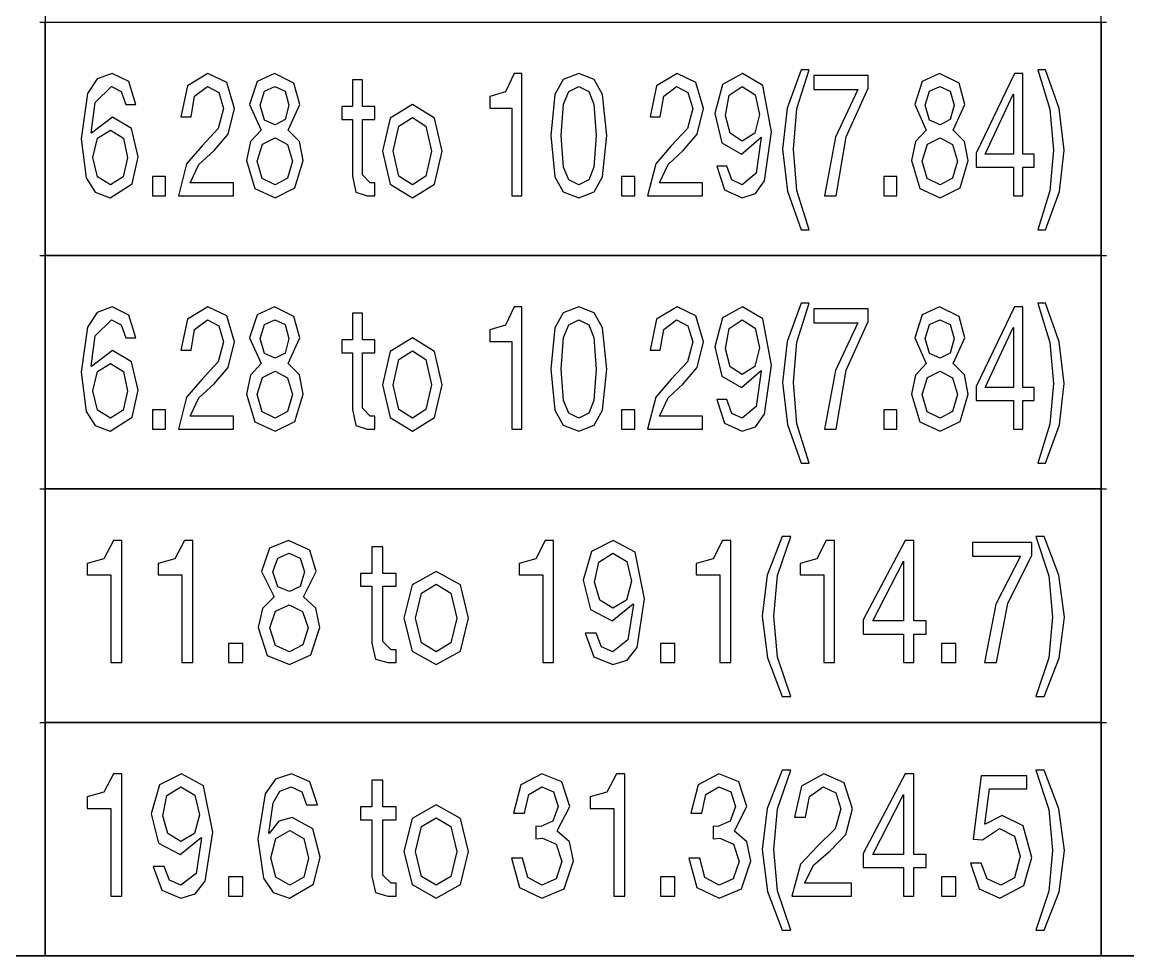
# Model space of a CAD drawing. Extents: x -212 to 220, y 7 to 294.
# Drawn here: x 157.04 to 175.16, y 105.39 to 120.68 of the extents above; entities that cross this region are included whole.
import ezdxf

# ---------------------------------------------------------------- set-up
doc = ezdxf.new("R2010")
doc.units = 0

msp = doc.modelspace()

# ---------------------------------------------------------------- linework, layer by layer
at = {"layer": '1'}
for p, q in [((157.417564, 128.676116), (157.417564, 105.38719)), ((174.717395, 105.38719), (174.717395, 128.676116)), ((157.33, 120.676), (174.80622, 120.676)), ((157.417564, 120.675839), (174.717395, 120.675839)), ((157.417564, 116.853501), (157.417564, 120.675839)), ((174.717395, 120.675839), (174.717395, 116.853501)), ((157.418, 116.942), (157.418, 120.58795)), ((174.718, 116.942), (174.718, 120.58795)), ((158.514292, 119.834863), (158.269153, 119.744881)), ((158.78611, 119.701538), (158.514292, 119.834863)), ((160.084219, 119.834863), (159.746773, 119.633325)), ((160.392727, 119.687068), (160.084219, 119.834863)), ((161.171489, 119.834863), (160.888303, 119.704638)), ((161.493432, 119.675183), (161.171489, 119.834863)), ((165.100956, 119.834863), (164.95988, 119.533589)), ((165.229113, 119.834863), (165.100956, 119.834863)), ((165.229113, 117.833948), (165.229113, 119.834863)), ((166.158254, 119.834863), (165.903425, 119.738163)), ((166.411338, 119.738163), (166.158254, 119.834863)), ((167.770554, 119.834863), (167.433108, 119.633325)), ((168.079062, 119.687068), (167.770554, 119.834863)), ((168.844389, 119.834863), (168.516244, 119.653995)), ((169.17615, 119.641076), (168.844389, 119.834863)), ((169.803501, 119.896875), (169.576125, 119.267455)), ((169.733738, 119.259703), (169.931658, 119.896875)), ((169.931658, 119.896875), (169.803501, 119.896875)), ((170.903173, 119.80179), (170.010206, 119.80179)), ((170.010206, 119.80179), (170.010206, 119.574413)), ((170.903173, 119.595084), (170.903173, 119.80179)), ((172.067957, 119.834863), (171.784771, 119.704638)), ((172.389901, 119.675183), (172.067957, 119.834863)), ((173.299921, 119.834863), (172.671537, 118.532615)), ((173.432212, 119.834863), (173.299921, 119.834863)), ((173.432212, 118.516078), (173.432212, 119.834863)), ((173.808416, 119.896875), (173.680259, 119.896875)), ((173.680259, 119.896875), (173.878179, 119.252985)), ((174.031141, 119.263837), (173.808416, 119.896875)), ((158.269153, 119.744881), (158.112768, 119.505684)), ((158.236274, 119.359958), (158.506024, 119.624025)), ((158.506024, 119.624025), (158.663637, 119.541859)), ((158.902898, 119.326366), (158.78611, 119.701538)), ((159.746773, 119.633325), (159.64187, 119.127928)), ((159.865628, 119.465893), (160.075951, 119.624023)), ((160.075951, 119.624023), (160.262502, 119.524804)), ((160.5183, 119.26022), (160.392727, 119.687068)), ((160.888303, 119.704638), (160.766346, 119.326366)), ((161.010259, 119.545474), (161.179757, 119.624023)), ((161.179757, 119.624023), (161.346672, 119.545474)), ((161.589034, 119.326366), (161.493432, 119.675183)), ((162.617392, 119.73151), (162.452028, 119.73151)), ((162.452028, 119.73151), (162.452028, 119.293293)), ((162.617392, 119.293293), (162.617392, 119.73151)), ((165.903425, 119.738163), (165.76603, 119.492248)), ((165.995086, 119.539919), (166.158254, 119.624023)), ((166.158254, 119.624023), (166.321422, 119.539919)), ((166.548927, 119.492248), (166.411338, 119.738163)), ((167.433108, 119.633325), (167.328205, 119.127928)), ((167.551963, 119.465893), (167.762286, 119.624023)), ((167.762286, 119.624023), (167.948838, 119.524804)), ((168.204636, 119.26022), (168.079062, 119.687068)), ((168.516244, 119.653995), (168.389637, 119.181672)), ((168.625281, 119.479328), (168.83612, 119.624023)), ((168.83612, 119.624023), (169.04851, 119.487597)), ((169.315676, 118.879881), (169.17615, 119.641076)), ((170.010206, 119.574413), (170.733675, 119.574413)), ((170.733675, 119.574413), (170.363156, 118.790997)), ((170.542472, 118.799782), (170.903173, 119.595084)), ((171.784771, 119.704638), (171.662815, 119.326366)), ((171.906727, 119.545474), (172.076226, 119.624023)), ((172.076226, 119.624023), (172.24314, 119.545474)), ((172.485502, 119.326366), (172.389901, 119.675183)), ((158.112768, 119.505684), (158.005798, 118.764126)), ((158.663637, 119.541859), (158.737534, 119.326368)), ((159.807234, 119.127928), (159.865628, 119.465893)), ((160.262502, 119.524804), (160.340534, 119.264354)), ((160.939979, 119.318098), (161.010259, 119.545474)), ((161.346672, 119.545474), (161.411267, 119.318098)), ((164.95988, 119.533589), (164.704082, 119.458658)), ((164.704082, 119.458658), (164.704082, 119.268488)), ((165.76603, 119.492248), (165.699368, 118.817869)), ((165.910207, 119.332567), (165.995086, 119.539919)), ((166.321422, 119.539919), (166.4063, 119.332567)), ((166.617139, 118.817869), (166.548927, 119.492248)), ((167.49357, 119.127928), (167.551963, 119.465893)), ((167.948838, 119.524804), (168.026869, 119.264354)), ((168.563269, 119.148599), (168.625281, 119.479328)), ((169.04851, 119.487597), (169.121374, 119.165135)), ((171.836447, 119.318098), (171.906727, 119.545474)), ((172.24314, 119.545474), (172.307736, 119.318098)), ((172.81623, 118.516078), (173.275116, 119.495865)), ((173.275116, 119.495865), (173.279251, 119.495865)), ((173.279251, 119.495865), (173.279251, 118.516078)), ((158.171162, 118.863347), (158.236274, 119.359958)), ((158.737534, 119.326368), (158.902898, 119.326366)), ((160.340534, 119.264354), (160.253201, 118.933625)), ((160.414431, 118.844224), (160.5183, 119.26022)), ((160.766346, 119.326366), (160.956515, 118.90882)), ((160.766346, 119.326366), (160.766346, 119.326366)), ((161.010775, 119.073151), (160.939979, 119.318098)), ((160.939979, 119.318098), (160.939979, 119.318098)), ((161.411267, 119.318098), (161.347188, 119.079352)), ((161.398865, 118.90882), (161.589034, 119.326366)), ((162.452028, 119.293293), (162.278396, 119.293293)), ((162.278396, 119.293293), (162.278396, 119.082453)), ((162.815829, 119.293293), (162.617392, 119.293293)), ((162.815829, 119.082453), (162.815829, 119.293293)), ((163.433878, 119.326366), (163.070593, 119.105191)), ((163.797162, 119.105191), (163.433878, 119.326366)), ((164.704082, 119.268488), (165.063749, 119.268488)), ((165.063749, 119.268488), (165.063749, 117.833948)), ((165.873, 118.817869), (165.910207, 119.332567)), ((166.4063, 119.332567), (166.443507, 118.817869)), ((168.026869, 119.264354), (167.939536, 118.933625)), ((168.100766, 118.844224), (168.204636, 119.26022)), ((169.576125, 119.267455), (169.497577, 118.594626)), ((169.675344, 118.594626), (169.733738, 119.259703)), ((171.662815, 119.326366), (171.852984, 118.90882)), ((171.662815, 119.326366), (171.662815, 119.326366)), ((171.907244, 119.073151), (171.836447, 119.318098)), ((171.836447, 119.318098), (171.836447, 119.318098)), ((172.307736, 119.318098), (172.243657, 119.079352)), ((172.295333, 118.90882), (172.485502, 119.326366)), ((173.878179, 119.252985), (173.936573, 118.57809)), ((174.114339, 118.57809), (174.031141, 119.263837)), ((158.518427, 119.11966), (158.175296, 118.85921)), ((158.828485, 118.934658), (158.518427, 119.11966)), ((159.64187, 119.127928), (159.807234, 119.127928)), ((161.183891, 118.995636), (161.010775, 119.073151)), ((161.347188, 119.079352), (161.183891, 118.995636)), ((162.278396, 119.082453), (162.452028, 119.082453)), ((162.452028, 119.082453), (162.452028, 118.152276)), ((162.617392, 118.17708), (162.617392, 119.082453)), ((162.617392, 119.082453), (162.815829, 119.082453)), ((163.070593, 119.105191), (162.946053, 118.561554)), ((163.21167, 118.971865), (163.433878, 119.115526)), ((163.433878, 119.115526), (163.656086, 118.971865)), ((163.921702, 118.561554), (163.797162, 119.105191)), ((167.328205, 119.127928), (167.49357, 119.127928)), ((168.389637, 119.181672), (168.503325, 118.701597)), ((168.640784, 118.855593), (168.563269, 119.148599)), ((169.121374, 119.165135), (169.043859, 118.85766)), ((169.121374, 119.165135), (169.121374, 119.165135)), ((172.080359, 118.995636), (171.907244, 119.073151)), ((172.243657, 119.079352), (172.080359, 118.995636)), ((158.175296, 118.85921), (158.171162, 118.863347)), ((158.275031, 118.778078), (158.489488, 118.90882)), ((158.489488, 118.90882), (158.697743, 118.774461)), ((158.489488, 118.90882), (158.489488, 118.90882)), ((158.940105, 118.470603), (158.828485, 118.934658)), ((160.253201, 118.933625), (159.989135, 118.652504)), ((160.956515, 118.90882), (160.779266, 118.719167)), ((161.582832, 118.723818), (161.398865, 118.90882)), ((163.119686, 118.561554), (163.21167, 118.971865)), ((163.656086, 118.971865), (163.74807, 118.561554)), ((167.939536, 118.933625), (167.67547, 118.652504)), ((168.83612, 118.726918), (168.640784, 118.855593)), ((169.043859, 118.85766), (168.83612, 118.726918)), ((169.201472, 118.079928), (169.315676, 118.879881)), ((171.852984, 118.90882), (171.675734, 118.719167)), ((172.479301, 118.723818), (172.295333, 118.90882)), ((158.005798, 118.764126), (158.09003, 118.12437)), ((158.200101, 118.458201), (158.275031, 118.778078)), ((158.697743, 118.774461), (158.766473, 118.454066)), ((160.183438, 118.573956), (160.414431, 118.844224)), ((160.779266, 118.719167), (160.716737, 118.408591)), ((160.89037, 118.400323), (160.975119, 118.677309)), ((160.975119, 118.677309), (161.183891, 118.780662)), ((161.183891, 118.780662), (161.385429, 118.672658)), ((161.385429, 118.672658), (161.469144, 118.400323)), ((161.642777, 118.408591), (161.582832, 118.723818)), ((165.699368, 118.817869), (165.76603, 118.143491)), ((165.699368, 118.817869), (165.699368, 118.817869)), ((165.910207, 118.303171), (165.873, 118.817869)), ((165.873, 118.817869), (165.873, 118.817869)), ((166.443507, 118.817869), (166.4063, 118.303171)), ((166.548926, 118.143491), (166.617139, 118.817869)), ((167.869773, 118.573956), (168.100766, 118.844224)), ((168.503325, 118.701597), (168.827852, 118.516078)), ((168.827852, 118.516078), (169.146178, 118.793064)), ((169.150313, 118.784796), (169.06453, 118.204469)), ((169.146178, 118.793064), (169.150313, 118.784796)), ((170.363156, 118.790997), (170.187973, 117.833948)), ((170.374007, 117.833948), (170.542472, 118.799782)), ((171.675734, 118.719167), (171.613206, 118.408591)), ((171.786838, 118.400323), (171.871587, 118.677309)), ((171.871587, 118.677309), (172.080359, 118.780662)), ((172.080359, 118.780662), (172.281897, 118.672658)), ((172.281897, 118.672658), (172.365613, 118.400323)), ((172.539245, 118.408591), (172.479301, 118.723818)), ((159.989135, 118.652504), (159.73282, 118.356398)), ((159.936425, 118.345029), (160.183438, 118.573956)), ((162.946053, 118.561554), (163.070593, 118.021534)), ((162.946053, 118.561554), (162.946053, 118.561554)), ((163.21167, 118.154859), (163.119686, 118.561554)), ((163.119686, 118.561554), (163.119686, 118.561554)), ((163.74807, 118.561554), (163.656086, 118.154859)), ((163.797162, 118.021534), (163.921702, 118.561554)), ((167.67547, 118.652504), (167.419156, 118.356398)), ((167.62276, 118.345029), (167.869773, 118.573956)), ((169.497577, 118.594626), (169.580776, 117.908879)), ((169.733738, 117.919731), (169.675344, 118.594626)), ((172.671537, 118.532615), (172.671537, 118.301104)), ((173.279251, 118.516078), (172.81623, 118.516078)), ((173.622381, 118.516078), (173.432212, 118.516078)), ((173.622381, 118.301104), (173.622381, 118.516078)), ((173.936573, 118.57809), (173.878179, 117.913013)), ((174.035791, 117.905262), (174.114339, 118.57809)), ((158.276581, 118.14194), (158.200101, 118.458201)), ((158.766473, 118.454066), (158.694643, 118.144524)), ((158.840887, 118.027218), (158.940105, 118.470603)), ((159.73282, 118.356398), (159.600529, 117.833948)), ((159.794832, 118.044788), (159.936425, 118.345029)), ((160.716737, 118.408591), (160.851096, 117.951254)), ((160.973569, 118.116102), (160.89037, 118.400323)), ((160.89037, 118.400323), (160.89037, 118.400323)), ((161.469144, 118.400323), (161.388529, 118.122303)), ((161.509452, 117.960556), (161.642777, 118.408591)), ((167.419156, 118.356398), (167.286864, 117.833948)), ((167.481167, 118.044788), (167.62276, 118.345029)), ((168.418576, 118.31764), (168.548283, 117.929033)), ((168.583941, 118.31764), (168.418576, 118.31764)), ((168.665072, 118.091814), (168.583941, 118.31764)), ((171.613206, 118.408591), (171.747564, 117.951254)), ((171.870037, 118.116102), (171.786838, 118.400323)), ((171.786838, 118.400323), (171.786838, 118.400323)), ((172.365613, 118.400323), (172.284998, 118.122303)), ((172.40592, 117.960556), (172.539245, 118.408591)), ((158.09003, 118.12437), (158.234271, 117.892084)), ((158.489488, 118.011715), (158.276581, 118.14194)), ((158.694643, 118.144524), (158.489488, 118.011715)), ((159.389689, 118.148141), (159.174716, 118.148141)), ((159.174716, 118.148141), (159.174716, 117.833948)), ((159.389689, 117.833948), (159.389689, 118.148141)), ((162.452028, 118.152276), (162.506805, 117.892343)), ((162.741415, 118.044788), (162.617392, 118.17708)), ((163.433878, 118.011715), (163.21167, 118.154859)), ((163.656086, 118.154859), (163.433878, 118.011715)), ((165.76603, 118.143491), (165.903424, 117.897575)), ((165.995086, 118.095819), (165.910207, 118.303171)), ((166.4063, 118.303171), (166.321421, 118.095819)), ((166.411338, 117.897575), (166.548926, 118.143491)), ((167.076025, 118.148141), (166.861051, 118.148141)), ((166.861051, 118.148141), (166.861051, 117.833948)), ((167.076025, 117.833948), (167.076025, 118.148141)), ((169.06453, 118.204469), (168.836121, 118.011715)), ((171.370327, 118.148141), (171.155353, 118.148141)), ((171.155353, 118.148141), (171.155353, 117.833948)), ((171.370327, 117.833948), (171.370327, 118.148141)), ((172.671537, 118.301104), (173.27925, 118.301104)), ((173.27925, 118.301104), (173.27925, 117.833948)), ((173.432212, 117.833948), (173.432212, 118.301104)), ((173.432212, 118.301104), (173.622381, 118.301104)), ((158.48122, 117.800875), (158.840887, 118.027218)), ((160.501764, 118.044788), (159.794832, 118.044788)), ((160.501764, 117.833948), (160.501764, 118.044788)), ((160.851096, 117.951254), (161.183891, 117.800875)), ((161.183891, 118.011715), (160.973569, 118.116102)), ((161.388529, 118.122303), (161.183891, 118.011715)), ((161.183891, 117.800875), (161.509452, 117.960556)), ((162.815829, 118.044788), (162.741415, 118.044788)), ((162.815829, 117.833948), (162.815829, 118.044788)), ((163.070593, 118.021534), (163.433878, 117.800875)), ((163.433878, 117.800875), (163.797162, 118.021534)), ((166.158254, 118.011715), (165.995086, 118.095819)), ((166.321421, 118.095819), (166.158254, 118.011715)), ((168.188099, 118.044788), (167.481167, 118.044788)), ((168.188099, 117.833948), (168.188099, 118.044788)), ((168.836121, 118.011715), (168.665072, 118.091814)), ((169.052321, 117.871801), (169.201472, 118.079928)), ((171.747564, 117.951254), (172.080359, 117.800875)), ((172.080359, 118.011715), (171.870037, 118.116102)), ((172.284998, 118.122303), (172.080359, 118.011715)), ((172.080359, 117.800875), (172.40592, 117.960556)), ((158.234271, 117.892084), (158.48122, 117.800875)), ((159.174716, 117.833948), (159.389689, 117.833948)), ((159.600529, 117.833948), (160.501764, 117.833948)), ((162.506805, 117.892343), (162.691806, 117.833948)), ((162.691806, 117.833948), (162.815829, 117.833948)), ((165.063749, 117.833948), (165.229113, 117.833948)), ((165.903424, 117.897575), (166.158254, 117.800875)), ((166.158254, 117.800875), (166.411338, 117.897575)), ((166.861051, 117.833948), (167.076025, 117.833948)), ((167.286864, 117.833948), (168.188099, 117.833948)), ((168.548283, 117.929033), (168.83612, 117.800875)), ((168.83612, 117.800875), (169.052321, 117.871801)), ((169.580776, 117.908879), (169.803501, 117.275842)), ((169.931658, 117.275842), (169.733738, 117.919731)), ((170.187973, 117.833948), (170.374007, 117.833948)), ((171.155353, 117.833948), (171.370327, 117.833948)), ((173.27925, 117.833948), (173.432212, 117.833948)), ((173.878179, 117.913013), (173.680259, 117.275842)), ((173.808416, 117.275842), (174.035791, 117.905262)), ((169.803501, 117.275842), (169.931658, 117.275842)), ((173.680259, 117.275842), (173.808416, 117.275842)), ((157.33, 116.854), (174.80622, 116.854)), ((157.417564, 116.853853), (174.717395, 116.853853)), ((157.417564, 113.031515), (157.417564, 116.853853)), ((174.717395, 116.853501), (157.417564, 116.853501)), ((157.418, 113.12), (157.418, 116.76595)), ((174.717395, 116.853853), (174.717395, 113.031515)), ((174.718, 113.12), (174.718, 116.76595)), ((158.514292, 116.013115), (158.269153, 115.923134)), ((158.78611, 115.87979), (158.514292, 116.013115)), ((160.084219, 116.013115), (159.746773, 115.811577)), ((160.392727, 115.865321), (160.084219, 116.013115)), ((161.171489, 116.013115), (160.888303, 115.882891)), ((161.493432, 115.853435), (161.171489, 116.013115)), ((165.100956, 116.013115), (164.95988, 115.711841)), ((165.229113, 116.013115), (165.100956, 116.013115)), ((165.229113, 114.012201), (165.229113, 116.013115)), ((166.158254, 116.013115), (165.903425, 115.916416)), ((166.411338, 115.916416), (166.158254, 116.013115)), ((167.770554, 116.013115), (167.433108, 115.811577)), ((168.079062, 115.865321), (167.770554, 116.013115)), ((168.844389, 116.013115), (168.516244, 115.832247)), ((169.17615, 115.819328), (168.844389, 116.013115)), ((169.803501, 116.075127), (169.576125, 115.445707)), ((169.733738, 115.437956), (169.931658, 116.075127)), ((169.931658, 116.075127), (169.803501, 116.075127)), ((170.903173, 115.980042), (170.010206, 115.980042)), ((170.010206, 115.980042), (170.010206, 115.752666)), ((170.903173, 115.773336), (170.903173, 115.980042)), ((172.067957, 116.013115), (171.784771, 115.882891)), ((172.389901, 115.853435), (172.067957, 116.013115)), ((173.299921, 116.013115), (172.671537, 114.710867)), ((173.432212, 116.013115), (173.299921, 116.013115)), ((173.432212, 114.694331), (173.432212, 116.013115)), ((173.808416, 116.075127), (173.680259, 116.075127)), ((173.680259, 116.075127), (173.878179, 115.431238)), ((174.031141, 115.44209), (173.808416, 116.075127)), ((158.269153, 115.923134), (158.112768, 115.683936)), ((158.236274, 115.53821), (158.506024, 115.802277)), ((158.506024, 115.802277), (158.663637, 115.720112)), ((158.902898, 115.504619), (158.78611, 115.87979)), ((159.746773, 115.811577), (159.64187, 115.306181)), ((159.865628, 115.644145), (160.075951, 115.802275)), ((160.075951, 115.802275), (160.262502, 115.703056)), ((160.5183, 115.438473), (160.392727, 115.865321)), ((160.888303, 115.882891), (160.766346, 115.504619)), ((161.010259, 115.723727), (161.179757, 115.802275)), ((161.179757, 115.802275), (161.346672, 115.723727)), ((161.589034, 115.504619), (161.493432, 115.853435)), ((162.617392, 115.909762), (162.452028, 115.909762)), ((162.452028, 115.909762), (162.452028, 115.471546)), ((162.617392, 115.471546), (162.617392, 115.909762)), ((165.903425, 115.916416), (165.76603, 115.6705)), ((165.995086, 115.718172), (166.158254, 115.802275)), ((166.158254, 115.802275), (166.321422, 115.718172)), ((166.548927, 115.6705), (166.411338, 115.916416)), ((167.433108, 115.811577), (167.328205, 115.306181)), ((167.551963, 115.644145), (167.762286, 115.802275)), ((167.762286, 115.802275), (167.948838, 115.703056)), ((168.204636, 115.438473), (168.079062, 115.865321)), ((168.516244, 115.832247), (168.389637, 115.359924)), ((168.625281, 115.657581), (168.83612, 115.802275)), ((168.83612, 115.802275), (169.04851, 115.665849)), ((169.315676, 115.058133), (169.17615, 115.819328)), ((170.542472, 114.978035), (170.903173, 115.773336)), ((171.784771, 115.882891), (171.662815, 115.504619)), ((171.906727, 115.723727), (172.076226, 115.802275)), ((172.076226, 115.802275), (172.24314, 115.723727)), ((172.485502, 115.504619), (172.389901, 115.853435)), ((158.112768, 115.683936), (158.005798, 114.942378)), ((158.663637, 115.720112), (158.737534, 115.504621)), ((159.807234, 115.306181), (159.865628, 115.644145)), ((160.262502, 115.703056), (160.340534, 115.442607)), ((160.939979, 115.49635), (161.010259, 115.723727)), ((161.346672, 115.723727), (161.411267, 115.49635)), ((164.95988, 115.711841), (164.704082, 115.63691)), ((164.704082, 115.63691), (164.704082, 115.446741)), ((165.76603, 115.6705), (165.699368, 114.996122)), ((165.910207, 115.51082), (165.995086, 115.718172)), ((166.321422, 115.718172), (166.4063, 115.51082)), ((166.617139, 114.996122), (166.548927, 115.6705)), ((167.49357, 115.306181), (167.551963, 115.644145)), ((167.948838, 115.703056), (168.026869, 115.442607)), ((168.563269, 115.326851), (168.625281, 115.657581)), ((169.04851, 115.665849), (169.121374, 115.343388)), ((170.010206, 115.752666), (170.733675, 115.752666)), ((170.733675, 115.752666), (170.363156, 114.96925)), ((171.836447, 115.49635), (171.906727, 115.723727)), ((172.24314, 115.723727), (172.307736, 115.49635)), ((172.81623, 114.694331), (173.275116, 115.674117)), ((173.275116, 115.674117), (173.279251, 115.674117)), ((173.279251, 115.674117), (173.279251, 114.694331)), ((158.171162, 115.041599), (158.236274, 115.53821)), ((158.737534, 115.504621), (158.902898, 115.504619)), ((160.340534, 115.442607), (160.253201, 115.111877)), ((160.414431, 115.022477), (160.5183, 115.438473)), ((160.766346, 115.504619), (160.956515, 115.087072)), ((160.766346, 115.504619), (160.766346, 115.504619)), ((161.010775, 115.251404), (160.939979, 115.49635)), ((160.939979, 115.49635), (160.939979, 115.49635)), ((161.411267, 115.49635), (161.347188, 115.257605)), ((161.398865, 115.087072), (161.589034, 115.504619)), ((162.452028, 115.471546), (162.278396, 115.471546)), ((162.278396, 115.471546), (162.278396, 115.260705)), ((162.815829, 115.471546), (162.617392, 115.471546)), ((162.815829, 115.260705), (162.815829, 115.471546)), ((163.433878, 115.504618), (163.070593, 115.283443)), ((163.797162, 115.283443), (163.433878, 115.504618)), ((164.704082, 115.446741), (165.063749, 115.446741)), ((165.063749, 115.446741), (165.063749, 114.012201)), ((165.873, 114.996122), (165.910207, 115.51082)), ((166.4063, 115.51082), (166.443507, 114.996122)), ((168.026869, 115.442607), (167.939536, 115.111877)), ((168.100766, 115.022477), (168.204636, 115.438473)), ((169.576125, 115.445707), (169.497577, 114.772879)), ((169.675344, 114.772879), (169.733738, 115.437956)), ((171.662815, 115.504619), (171.852984, 115.087072)), ((171.662815, 115.504619), (171.662815, 115.504619)), ((171.907244, 115.251404), (171.836447, 115.49635)), ((171.836447, 115.49635), (171.836447, 115.49635)), ((172.307736, 115.49635), (172.243657, 115.257605)), ((172.295333, 115.087072), (172.485502, 115.504619)), ((173.878179, 115.431238), (173.936573, 114.756342)), ((174.114339, 114.756342), (174.031141, 115.44209)), ((158.518427, 115.297912), (158.175296, 115.037463)), ((158.828485, 115.11291), (158.518427, 115.297912)), ((159.64187, 115.306181), (159.807234, 115.306181)), ((161.183891, 115.173889), (161.010775, 115.251404)), ((161.347188, 115.257605), (161.183891, 115.173889)), ((162.278396, 115.260705), (162.452028, 115.260705)), ((162.452028, 115.260705), (162.452028, 114.330528)), ((162.617392, 114.355333), (162.617392, 115.260705)), ((162.617392, 115.260705), (162.815829, 115.260705)), ((163.070593, 115.283443), (162.946053, 114.739806)), ((163.21167, 115.150118), (163.433878, 115.293778)), ((163.433878, 115.293778), (163.656086, 115.150118)), ((163.921702, 114.739806), (163.797162, 115.283443)), ((167.328205, 115.306181), (167.49357, 115.306181)), ((168.389637, 115.359924), (168.503325, 114.879849)), ((168.640784, 115.033845), (168.563269, 115.326851)), ((169.121374, 115.343388), (169.043859, 115.035912)), ((169.121374, 115.343388), (169.121374, 115.343388)), ((172.080359, 115.173889), (171.907244, 115.251404)), ((172.243657, 115.257605), (172.080359, 115.173889)), ((158.275031, 114.956331), (158.489488, 115.087072)), ((158.489488, 115.087072), (158.697743, 114.952713)), ((158.489488, 115.087072), (158.489488, 115.087072)), ((158.940105, 114.648855), (158.828485, 115.11291)), ((160.253201, 115.111877), (159.989135, 114.830757)), ((160.956515, 115.087072), (160.779266, 114.897419)), ((161.582832, 114.90207), (161.398865, 115.087072)), ((163.119686, 114.739806), (163.21167, 115.150118)), ((163.656086, 115.150118), (163.74807, 114.739806)), ((167.939536, 115.111877), (167.67547, 114.830757)), ((169.201472, 114.258181), (169.315676, 115.058133)), ((171.852984, 115.087072), (171.675734, 114.897419)), ((172.479301, 114.90207), (172.295333, 115.087072)), ((158.005798, 114.942378), (158.09003, 114.302623)), ((158.175296, 115.037463), (158.171162, 115.041599)), ((158.200101, 114.636453), (158.275031, 114.956331)), ((158.697743, 114.952713), (158.766473, 114.632319)), ((160.183438, 114.752208), (160.414431, 115.022477)), ((160.779266, 114.897419), (160.716737, 114.586844)), ((160.975119, 114.855561), (161.183891, 114.958914)), ((161.183891, 114.958914), (161.385429, 114.850911)), ((161.642777, 114.586844), (161.582832, 114.90207)), ((165.699368, 114.996122), (165.76603, 114.321743)), ((165.699368, 114.996122), (165.699368, 114.996122)), ((165.910207, 114.481423), (165.873, 114.996122)), ((165.873, 114.996122), (165.873, 114.996122)), ((166.443507, 114.996122), (166.4063, 114.481423)), ((166.548926, 114.321743), (166.617139, 114.996122)), ((167.869773, 114.752208), (168.100766, 115.022477)), ((168.503325, 114.879849), (168.827852, 114.69433)), ((168.83612, 114.905171), (168.640784, 115.033845)), ((168.827852, 114.69433), (169.146178, 114.971317)), ((169.043859, 115.035912), (168.83612, 114.905171)), ((169.150313, 114.963048), (169.06453, 114.382721)), ((169.146178, 114.971317), (169.150313, 114.963048)), ((170.363156, 114.96925), (170.187973, 114.0122)), ((170.374007, 114.0122), (170.542472, 114.978035)), ((171.675734, 114.897419), (171.613206, 114.586844)), ((171.871587, 114.855561), (172.080359, 114.958914)), ((172.080359, 114.958914), (172.281897, 114.850911)), ((172.539245, 114.586844), (172.479301, 114.90207)), ((159.989135, 114.830757), (159.73282, 114.53465)), ((159.936425, 114.523281), (160.183438, 114.752208)), ((160.89037, 114.578575), (160.975119, 114.855561)), ((161.385429, 114.850911), (161.469144, 114.578575)), ((162.946053, 114.739806), (163.070593, 114.199786)), ((162.946053, 114.739806), (162.946053, 114.739806)), ((163.21167, 114.333112), (163.119686, 114.739806)), ((163.119686, 114.739806), (163.119686, 114.739806)), ((163.74807, 114.739806), (163.656086, 114.333112)), ((163.797162, 114.199786), (163.921702, 114.739806)), ((167.67547, 114.830757), (167.419156, 114.53465)), ((167.62276, 114.523281), (167.869773, 114.752208)), ((169.497577, 114.772879), (169.580776, 114.087131)), ((169.733738, 114.097983), (169.675344, 114.772879)), ((171.786838, 114.578575), (171.871587, 114.855561)), ((172.281897, 114.850911), (172.365613, 114.578575)), ((172.671537, 114.710867), (172.671537, 114.479356)), ((173.279251, 114.694331), (172.81623, 114.694331)), ((173.622381, 114.694331), (173.432212, 114.694331)), ((173.622381, 114.479356), (173.622381, 114.694331)), ((173.936573, 114.756342), (173.878179, 114.091266)), ((174.035791, 114.083514), (174.114339, 114.756342)), ((158.276581, 114.320193), (158.200101, 114.636453)), ((158.766473, 114.632319), (158.694643, 114.322777)), ((158.840887, 114.205471), (158.940105, 114.648855)), ((159.73282, 114.53465), (159.600529, 114.012201)), ((159.794832, 114.223041), (159.936425, 114.523281)), ((160.716737, 114.586844), (160.851096, 114.129506)), ((160.973569, 114.294354), (160.89037, 114.578575)), ((160.89037, 114.578575), (160.89037, 114.578575)), ((161.469144, 114.578575), (161.388529, 114.300556)), ((161.509452, 114.138808), (161.642777, 114.586844)), ((167.419156, 114.53465), (167.286864, 114.012201)), ((167.481167, 114.223041), (167.62276, 114.523281)), ((171.613206, 114.586844), (171.747564, 114.129506)), ((171.870037, 114.294354), (171.786838, 114.578575)), ((171.786838, 114.578575), (171.786838, 114.578575)), ((172.365613, 114.578575), (172.284998, 114.300556)), ((172.40592, 114.138808), (172.539245, 114.586844)), ((158.489488, 114.189968), (158.276581, 114.320193)), ((158.694643, 114.322777), (158.489488, 114.189968)), ((159.389689, 114.326394), (159.174716, 114.326394)), ((159.174716, 114.326394), (159.174716, 114.012201)), ((159.389689, 114.012201), (159.389689, 114.326394)), ((162.452028, 114.330528), (162.506805, 114.070595)), ((162.741415, 114.223041), (162.617392, 114.355333)), ((163.433878, 114.189968), (163.21167, 114.333112)), ((163.656086, 114.333112), (163.433878, 114.189968)), ((165.76603, 114.321743), (165.903424, 114.075827)), ((165.995086, 114.274071), (165.910207, 114.481423)), ((166.4063, 114.481423), (166.321421, 114.274071)), ((166.411338, 114.075827), (166.548926, 114.321743)), ((167.076025, 114.326394), (166.861051, 114.326394)), ((166.861051, 114.326394), (166.861051, 114.012201)), ((167.076025, 114.012201), (167.076025, 114.326394)), ((168.418576, 114.495893), (168.548283, 114.107285)), ((168.583941, 114.495893), (168.418576, 114.495893)), ((168.665072, 114.270066), (168.583941, 114.495893)), ((169.06453, 114.382721), (168.836121, 114.189968)), ((171.370327, 114.326394), (171.155353, 114.326394)), ((171.155353, 114.326394), (171.155353, 114.0122)), ((171.370327, 114.0122), (171.370327, 114.326394)), ((172.671537, 114.479356), (173.27925, 114.479356)), ((173.27925, 114.479356), (173.27925, 114.012201)), ((173.432212, 114.012201), (173.432212, 114.479356)), ((173.432212, 114.479356), (173.622381, 114.479356)), ((158.09003, 114.302623), (158.234271, 114.070337)), ((158.48122, 113.979128), (158.840887, 114.205471)), ((160.501764, 114.223041), (159.794832, 114.223041)), ((160.501764, 114.012201), (160.501764, 114.223041)), ((161.183891, 114.189968), (160.973569, 114.294354)), ((161.388529, 114.300556), (161.183891, 114.189968)), ((161.183891, 113.979128), (161.509452, 114.138808)), ((162.815829, 114.223041), (162.741415, 114.223041)), ((162.815829, 114.012201), (162.815829, 114.223041)), ((163.070593, 114.199786), (163.433878, 113.979128)), ((163.433878, 113.979128), (163.797162, 114.199786)), ((166.158254, 114.189968), (165.995086, 114.274071)), ((166.321421, 114.274071), (166.158254, 114.189968)), ((168.188099, 114.223041), (167.481167, 114.223041)), ((168.188099, 114.012201), (168.188099, 114.223041)), ((168.836121, 114.189968), (168.665072, 114.270066)), ((169.052321, 114.050053), (169.201472, 114.258181)), ((172.080359, 114.189968), (171.870037, 114.294354)), ((172.284998, 114.300556), (172.080359, 114.189968)), ((172.080359, 113.979128), (172.40592, 114.138808)), ((158.234271, 114.070337), (158.48122, 113.979128)), ((159.174716, 114.012201), (159.389689, 114.012201)), ((159.600529, 114.012201), (160.501764, 114.012201)), ((160.851096, 114.129506), (161.183891, 113.979128)), ((162.506805, 114.070595), (162.691806, 114.012201)), ((162.691806, 114.012201), (162.815829, 114.012201)), ((165.063749, 114.012201), (165.229113, 114.012201)), ((165.903424, 114.075827), (166.158254, 113.979128)), ((166.158254, 113.979128), (166.411338, 114.075827)), ((166.861051, 114.012201), (167.076025, 114.012201)), ((167.286864, 114.012201), (168.188099, 114.012201)), ((168.548283, 114.107285), (168.83612, 113.979127)), ((168.83612, 113.979127), (169.052321, 114.050053)), ((169.580776, 114.087131), (169.803501, 113.454094)), ((169.931658, 113.454094), (169.733738, 114.097983)), ((170.187973, 114.0122), (170.374007, 114.0122)), ((171.155353, 114.0122), (171.370327, 114.0122)), ((171.747564, 114.129506), (172.080359, 113.979128)), ((173.27925, 114.012201), (173.432212, 114.012201)), ((173.878179, 114.091266), (173.680259, 113.454094)), ((173.808416, 113.454094), (174.035791, 114.083514)), ((169.803501, 113.454094), (169.931658, 113.454094)), ((173.680259, 113.454094), (173.808416, 113.454094)), ((157.33, 113.032), (174.80622, 113.032)), ((174.717395, 113.031515), (157.417564, 113.031515)), ((157.417564, 113.031515), (174.717395, 113.031515)), ((157.417564, 109.209176), (157.417564, 113.031515)), ((157.418, 109.298), (157.418, 112.94395)), ((174.717395, 113.031515), (174.717395, 109.209176)), ((174.718, 109.298), (174.718, 112.94395)), ((158.534559, 112.190332), (158.380047, 111.889058)), ((158.670984, 112.190332), (158.534559, 112.190332)), ((158.670984, 110.189418), (158.670984, 112.190332)), ((159.698308, 112.190332), (159.543797, 111.889058)), ((159.834734, 112.190332), (159.698308, 112.190332)), ((159.834734, 110.189418), (159.834734, 112.190332)), ((161.401561, 112.190332), (161.09357, 112.060107)), ((161.75141, 112.030652), (161.401561, 112.190332)), ((165.610082, 112.190332), (165.455568, 111.889058)), ((165.746504, 112.190332), (165.610082, 112.190332)), ((165.746504, 110.189418), (165.746504, 112.190332)), ((166.725256, 112.190332), (166.368689, 112.009464)), ((167.085438, 111.996545), (166.725256, 112.190332)), ((168.51429, 112.190332), (168.359778, 111.889058)), ((168.650716, 112.190332), (168.51429, 112.190332)), ((168.650716, 110.189418), (168.650716, 112.190332)), ((169.493038, 112.252344), (169.24706, 111.622924)), ((169.417074, 111.615172), (169.633599, 112.252344)), ((169.633599, 112.252344), (169.493038, 112.252344)), ((170.214439, 112.190332), (170.059928, 111.889058)), ((170.350865, 112.190332), (170.214439, 112.190332)), ((170.350865, 110.189418), (170.350865, 112.190332)), ((171.506347, 112.190332), (170.820086, 110.888084)), ((171.651042, 112.190332), (171.506347, 112.190332)), ((171.651042, 110.871548), (171.651042, 112.190332)), ((173.581671, 112.157259), (172.610155, 112.157259)), ((172.610155, 112.157259), (172.610155, 111.929882)), ((173.581671, 111.950553), (173.581671, 112.157259)), ((173.782172, 112.252344), (173.645749, 112.252344)), ((173.645749, 112.252344), (173.860204, 111.608455)), ((174.025567, 111.619307), (173.782172, 112.252344)), ((161.09357, 112.060107), (160.959211, 111.681835)), ((161.227411, 111.900944), (161.413962, 111.979492)), ((161.413962, 111.979492), (161.594314, 111.900944)), ((161.856312, 111.681835), (161.75141, 112.030652)), ((162.946682, 112.086979), (162.768915, 112.086979)), ((162.768915, 112.086979), (162.768915, 111.648762)), ((162.946682, 111.648762), (162.946682, 112.086979)), ((166.368689, 112.009464), (166.229163, 111.537141)), ((166.487544, 111.834798), (166.716987, 111.979492)), ((166.716987, 111.979492), (166.944363, 111.843066)), ((167.237883, 111.23535), (167.085438, 111.996545)), ((158.380047, 111.889058), (158.104612, 111.814127)), ((158.104612, 111.814127), (158.104612, 111.623958)), ((159.543797, 111.889058), (159.268361, 111.814127)), ((159.268361, 111.814127), (159.268361, 111.623958)), ((161.149379, 111.673567), (161.227411, 111.900944)), ((161.594314, 111.900944), (161.666144, 111.673567)), ((165.455568, 111.889058), (165.180135, 111.814127)), ((165.180135, 111.814127), (165.180135, 111.623958)), ((166.419331, 111.504068), (166.487544, 111.834798)), ((166.944363, 111.843066), (167.022911, 111.520605)), ((168.359778, 111.889058), (168.084343, 111.814127)), ((168.084343, 111.814127), (168.084343, 111.623958)), ((170.059928, 111.889058), (169.784492, 111.814127)), ((169.784492, 111.814127), (169.784492, 111.623958)), ((170.977182, 110.871548), (171.477409, 111.851334)), ((171.477409, 111.851334), (171.481536, 111.851334)), ((171.481536, 111.851334), (171.481536, 110.871548)), ((172.610155, 111.929882), (173.395634, 111.929882)), ((173.395634, 111.929882), (172.994626, 111.146467)), ((173.188413, 111.155252), (173.581671, 111.950553)), ((158.104612, 111.623958), (158.493218, 111.623958)), ((158.493218, 111.623958), (158.493218, 110.189418)), ((159.268361, 111.623958), (159.65697, 111.623958)), ((159.65697, 111.623958), (159.65697, 110.189418)), ((160.959211, 111.681835), (161.170052, 111.264289)), ((160.959211, 111.681835), (160.959211, 111.681835)), ((161.227928, 111.42862), (161.149379, 111.673567)), ((161.149379, 111.673567), (161.149379, 111.673567)), ((161.666144, 111.673567), (161.59483, 111.434822)), ((161.649606, 111.264289), (161.856312, 111.681835)), ((162.768915, 111.648762), (162.582881, 111.648762)), ((162.582881, 111.648762), (162.582881, 111.437922)), ((163.165789, 111.648762), (162.946682, 111.648762)), ((163.165789, 111.437922), (163.165789, 111.648762)), ((163.824148, 111.681835), (163.427273, 111.46066)), ((164.218955, 111.46066), (163.824148, 111.681835)), ((165.180135, 111.623958), (165.56874, 111.623958)), ((165.56874, 111.623958), (165.56874, 110.189418)), ((168.084343, 111.623958), (168.472948, 111.623958)), ((168.472948, 111.623958), (168.472948, 110.189418)), ((169.24706, 111.622924), (169.16231, 110.950096)), ((169.352478, 110.950096), (169.417074, 111.615172)), ((169.784492, 111.623958), (170.173101, 111.623958)), ((170.173101, 111.623958), (170.173101, 110.189418)), ((173.860204, 111.608455), (173.922732, 110.933559)), ((174.117034, 110.933559), (174.025567, 111.619307)), ((161.418096, 111.351106), (161.227928, 111.42862)), ((161.59483, 111.434822), (161.418096, 111.351106)), ((162.582881, 111.437922), (162.768915, 111.437922)), ((162.768915, 111.437922), (162.768915, 110.507745)), ((162.946682, 110.53255), (162.946682, 111.437922)), ((162.946682, 111.437922), (163.165789, 111.437922)), ((163.427273, 111.46066), (163.290848, 110.917023)), ((163.583335, 111.327334), (163.824148, 111.470995)), ((163.824148, 111.470995), (164.064958, 111.327334)), ((164.353314, 110.917023), (164.218955, 111.46066)), ((166.229163, 111.537141), (166.352153, 111.057066)), ((166.503046, 111.211062), (166.419331, 111.504068)), ((167.022911, 111.520605), (166.941262, 111.213129)), ((167.022911, 111.520605), (167.022911, 111.520605)), ((161.170052, 111.264289), (160.975749, 111.074636)), ((161.84856, 111.079287), (161.649606, 111.264289)), ((163.485151, 110.917023), (163.583335, 111.327334)), ((164.064958, 111.327334), (164.163142, 110.917023)), ((160.975749, 111.074636), (160.905469, 110.764061)), ((161.190205, 111.032778), (161.413962, 111.136131)), ((161.413962, 111.136131), (161.632553, 111.028127)), ((161.914189, 110.764061), (161.84856, 111.079287)), ((166.716987, 111.082388), (166.503046, 111.211062)), ((166.704583, 110.871548), (167.05185, 111.148534)), ((166.941262, 111.213129), (166.716987, 111.082388)), ((167.055977, 111.140266), (166.965548, 110.559938)), ((167.05185, 111.148534), (167.055977, 111.140266)), ((167.11386, 110.435398), (167.237883, 111.23535)), ((172.994626, 111.146467), (172.804457, 110.189418)), ((173.002894, 110.189418), (173.188413, 111.155252)), ((161.099771, 110.755792), (161.190205, 111.032778)), ((161.632553, 111.028127), (161.724021, 110.755792)), ((163.290848, 110.917023), (163.427273, 110.377004)), ((163.290848, 110.917023), (163.290848, 110.917023)), ((163.583335, 110.510329), (163.485151, 110.917023)), ((163.485151, 110.917023), (163.485151, 110.917023)), ((164.163142, 110.917023), (164.064958, 110.510329)), ((164.218955, 110.377004), (164.353314, 110.917023)), ((166.352153, 111.057066), (166.704583, 110.871548)), ((169.16231, 110.950096), (169.25171, 110.264349)), ((169.417074, 110.275201), (169.352478, 110.950096)), ((170.820086, 110.888084), (170.820086, 110.656573)), ((173.922732, 110.933559), (173.860204, 110.268483)), ((174.030219, 110.260731), (174.117034, 110.933559)), ((160.905469, 110.764061), (161.053263, 110.306723)), ((161.189171, 110.471572), (161.099771, 110.755792)), ((161.099771, 110.755792), (161.099771, 110.755792)), ((161.724021, 110.755792), (161.637721, 110.477773)), ((161.770012, 110.316025), (161.914189, 110.764061)), ((171.481536, 110.871548), (170.977182, 110.871548)), ((171.853614, 110.871548), (171.651042, 110.871548)), ((171.853614, 110.656573), (171.853614, 110.871548)), ((163.083108, 110.400258), (162.946682, 110.53255)), ((166.262236, 110.67311), (166.404344, 110.284503)), ((166.444128, 110.67311), (166.262236, 110.67311)), ((166.530944, 110.447284), (166.444128, 110.67311)), ((166.965548, 110.559938), (166.71698, 110.367185)), ((170.820086, 110.656573), (171.481543, 110.656573)), ((171.481543, 110.656573), (171.481543, 110.189418)), ((171.651042, 110.189418), (171.651042, 110.656573)), ((171.651042, 110.656573), (171.853614, 110.656573)), ((160.656387, 110.503611), (160.420743, 110.503611)), ((160.420743, 110.503611), (160.420743, 110.189418)), ((160.656387, 110.189418), (160.656387, 110.503611)), ((161.418096, 110.367185), (161.189171, 110.471572)), ((161.637721, 110.477773), (161.418096, 110.367185)), ((162.768915, 110.507745), (162.829377, 110.247812)), ((163.165789, 110.400258), (163.083108, 110.400258)), ((163.165789, 110.189418), (163.165789, 110.400258)), ((163.427273, 110.377004), (163.824148, 110.156345)), ((163.824148, 110.367185), (163.583335, 110.510329)), ((164.064958, 110.510329), (163.824148, 110.367185)), ((163.824148, 110.156345), (164.218955, 110.377004)), ((166.71698, 110.367185), (166.530944, 110.447284)), ((166.951855, 110.227271), (167.11386, 110.435398)), ((167.731908, 110.503611), (167.496267, 110.503611)), ((167.496267, 110.503611), (167.496267, 110.189418)), ((167.731908, 110.189418), (167.731908, 110.503611)), ((172.336269, 110.503611), (172.100625, 110.503611)), ((172.100625, 110.503611), (172.100625, 110.189418)), ((172.336269, 110.189418), (172.336269, 110.503611)), ((158.493218, 110.189418), (158.670984, 110.189418)), ((159.65697, 110.189418), (159.834734, 110.189418)), ((160.420743, 110.189418), (160.656387, 110.189418)), ((161.053263, 110.306723), (161.418096, 110.156345)), ((161.418096, 110.156345), (161.770012, 110.316025)), ((162.829377, 110.247812), (163.029366, 110.189418)), ((163.029366, 110.189418), (163.165789, 110.189418)), ((165.56874, 110.189418), (165.746504, 110.189418)), ((166.404344, 110.284503), (166.716987, 110.156345)), ((166.716987, 110.156345), (166.951855, 110.227271)), ((167.496267, 110.189418), (167.731908, 110.189418)), ((168.472948, 110.189418), (168.650716, 110.189418)), ((169.25171, 110.264349), (169.493038, 109.631312)), ((169.633599, 109.631312), (169.417074, 110.275201)), ((170.173101, 110.189418), (170.350865, 110.189418)), ((171.481543, 110.189418), (171.651042, 110.189418)), ((172.100625, 110.189418), (172.336269, 110.189418)), ((172.804457, 110.189418), (173.002894, 110.189418)), ((173.860204, 110.268483), (173.645749, 109.631312)), ((173.782172, 109.631312), (174.030219, 110.260731)), ((169.493038, 109.631312), (169.633599, 109.631312)), ((173.645749, 109.631312), (173.782172, 109.631312)), ((157.33, 109.21), (174.80622, 109.21)), ((174.717395, 109.209176), (157.417564, 109.209176)), ((157.417564, 109.209176), (174.717395, 109.209176)), ((157.417564, 105.386837), (157.417564, 109.209176)), ((157.418, 105.476), (157.418, 109.12195)), ((174.717395, 109.209176), (174.717395, 105.386837)), ((174.718, 105.476), (174.718, 109.12195)), ((158.534559, 108.367551), (158.380047, 108.066277)), ((158.670984, 108.367551), (158.534559, 108.367551)), ((158.670984, 106.366637), (158.670984, 108.367551)), ((159.648701, 108.367551), (159.292134, 108.186683)), ((160.008883, 108.173764), (159.648701, 108.367551)), ((161.455304, 108.367551), (161.189106, 108.277569)), ((161.751408, 108.234226), (161.455304, 108.367551)), ((165.552202, 108.367551), (165.212172, 108.187717)), ((165.879312, 108.23836), (165.552202, 108.367551)), ((166.774863, 108.367551), (166.620352, 108.066277)), ((166.911289, 108.367551), (166.774863, 108.367551)), ((166.911289, 106.366637), (166.911289, 108.367551)), ((168.456414, 108.367551), (168.116382, 108.187717)), ((168.783524, 108.23836), (168.456414, 108.367551)), ((169.493038, 108.429563), (169.24706, 107.800143)), ((169.417074, 107.792391), (169.633599, 108.429563)), ((169.633599, 108.429563), (169.493038, 108.429563)), ((170.173101, 108.367551), (169.807748, 108.166013)), ((170.507962, 108.219756), (170.173101, 108.367551)), ((171.506347, 108.367551), (170.820086, 107.065303)), ((171.651042, 108.367551), (171.506347, 108.367551)), ((171.651042, 107.048767), (171.651042, 108.367551)), ((173.782172, 108.429563), (173.645749, 108.429563)), ((173.645749, 108.429563), (173.860204, 107.785673)), ((174.025567, 107.796526), (173.782172, 108.429563)), ((159.292134, 108.186683), (159.152608, 107.71436)), ((160.161328, 107.412569), (160.008883, 108.173764)), ((161.189106, 108.277569), (161.018639, 108.038372)), ((161.876981, 107.859054), (161.751408, 108.234226)), ((162.946682, 108.264198), (162.768915, 108.264198)), ((162.768915, 108.264198), (162.768915, 107.825981)), ((162.946682, 107.825981), (162.946682, 108.264198)), ((165.212172, 108.187717), (165.089182, 107.722629)), ((166.011087, 107.830116), (165.879312, 108.23836)), ((168.116382, 108.187717), (167.993394, 107.722629)), ((168.915299, 107.830116), (168.783524, 108.23836)), ((169.807748, 108.166013), (169.693543, 107.660616)), ((170.644386, 107.792908), (170.507962, 108.219756)), ((172.75485, 108.334478), (172.618424, 107.296814)), ((173.498987, 108.334478), (172.75485, 108.334478)), ((173.498994, 108.123638), (173.498987, 108.334478)), ((158.380047, 108.066277), (158.104612, 107.991346)), ((158.104612, 107.991346), (158.104612, 107.801176)), ((159.342776, 107.681287), (159.410989, 108.012017)), ((159.410989, 108.012017), (159.640432, 108.156711)), ((159.640432, 108.156711), (159.867808, 108.020285)), ((159.867808, 108.020285), (159.946356, 107.697823)), ((161.018639, 108.038372), (160.901334, 107.296814)), ((161.153516, 107.892644), (161.262298, 108.081457)), ((161.262298, 108.081457), (161.447041, 108.156711)), ((161.447041, 108.156711), (161.619641, 108.074546)), ((161.619641, 108.074546), (161.699224, 107.859055)), ((165.271084, 107.722629), (165.338779, 108.028037)), ((165.338779, 108.028037), (165.552202, 108.156711)), ((165.552202, 108.156711), (165.743922, 108.074545)), ((165.743922, 108.074545), (165.820919, 107.83425)), ((166.620352, 108.066277), (166.344916, 107.991346)), ((166.344916, 107.991346), (166.344916, 107.801176)), ((168.175293, 107.722629), (168.242988, 108.028037)), ((168.242988, 108.028037), (168.456414, 108.156711)), ((168.456414, 108.156711), (168.648131, 108.074545)), ((168.648131, 108.074545), (168.725127, 107.83425)), ((169.87131, 107.660616), (169.937458, 107.998581)), ((169.937458, 107.998581), (170.164831, 108.156711)), ((170.164831, 108.156711), (170.368435, 108.057492)), ((170.368435, 108.057492), (170.454218, 107.797042)), ((170.977182, 107.048767), (171.477409, 108.028553)), ((171.477409, 108.028553), (171.481536, 108.028553)), ((171.481536, 108.028553), (171.481536, 107.048767)), ((172.812733, 107.544862), (172.891279, 108.123638)), ((172.891279, 108.123638), (173.498994, 108.123638)), ((158.104612, 107.801176), (158.493218, 107.801176)), ((158.493218, 107.801176), (158.493218, 106.366637)), ((161.08324, 107.396033), (161.153516, 107.892644)), ((161.699224, 107.859055), (161.876981, 107.859054)), ((162.768915, 107.825981), (162.582881, 107.825981)), ((162.582881, 107.825981), (162.582881, 107.615141)), ((163.165789, 107.825981), (162.946682, 107.825981)), ((163.165789, 107.615141), (163.165789, 107.825981)), ((163.824148, 107.859054), (163.427273, 107.637879)), ((164.218955, 107.637879), (163.824148, 107.859054)), ((165.820919, 107.83425), (165.734103, 107.590337)), ((165.804384, 107.43324), (166.011087, 107.830116)), ((166.344916, 107.801176), (166.733525, 107.801176)), ((166.733525, 107.801176), (166.733525, 106.366637)), ((168.725127, 107.83425), (168.638312, 107.590337)), ((168.708593, 107.43324), (168.915299, 107.830116)), ((169.24706, 107.800143), (169.16231, 107.127315)), ((170.454218, 107.797042), (170.3581, 107.466313)), ((174.117034, 107.110778), (174.025567, 107.796526)), ((159.152608, 107.71436), (159.275598, 107.234285)), ((159.426491, 107.388281), (159.342776, 107.681287)), ((159.946356, 107.697823), (159.864707, 107.390348)), ((159.946356, 107.697823), (159.946356, 107.697823)), ((161.463573, 107.652348), (161.244465, 107.590336)), ((161.799985, 107.467346), (161.463573, 107.652348)), ((162.582881, 107.615141), (162.768915, 107.615141)), ((162.768915, 107.615141), (162.768915, 106.684964)), ((162.946682, 106.709769), (162.946682, 107.615141)), ((162.946682, 107.615141), (163.165789, 107.615141)), ((163.427273, 107.637879), (163.290848, 107.094242)), ((163.583335, 107.504553), (163.824148, 107.648214)), ((163.824148, 107.648214), (164.064958, 107.504553)), ((164.353314, 107.094242), (164.218955, 107.637879)), ((165.089182, 107.722629), (165.271084, 107.722629)), ((167.993394, 107.722629), (168.175293, 107.722629)), ((169.352478, 107.127315), (169.417074, 107.792391)), ((169.693543, 107.660616), (169.87131, 107.660616)), ((170.532249, 107.376912), (170.644386, 107.792908)), ((173.093844, 107.685421), (172.816861, 107.540727)), ((173.438526, 107.514372), (173.093844, 107.685421)), ((173.860204, 107.785673), (173.922732, 107.110778)), ((161.244465, 107.590336), (161.087368, 107.391899)), ((161.196922, 107.310766), (161.426365, 107.441508)), ((161.426365, 107.441508), (161.656842, 107.307149)), ((161.426365, 107.441508), (161.426365, 107.441508)), ((161.922458, 107.003291), (161.799985, 107.467346)), ((163.485151, 107.094242), (163.583335, 107.504553)), ((164.064958, 107.504553), (164.163142, 107.094242)), ((165.535667, 107.507654), (165.457118, 107.511789)), ((165.457118, 107.511789), (165.457118, 107.305082)), ((165.734103, 107.590337), (165.535667, 107.507654)), ((168.439875, 107.507654), (168.361326, 107.511789)), ((168.361326, 107.511789), (168.361326, 107.305082)), ((168.638312, 107.590337), (168.439875, 107.507654)), ((170.3581, 107.466313), (170.069747, 107.185193)), ((172.771384, 107.284412), (173.052505, 107.474581)), ((172.816861, 107.540727), (172.812733, 107.544862)), ((173.052505, 107.474581), (173.296416, 107.346423)), ((173.581671, 106.999157), (173.438526, 107.514372)), ((159.640432, 107.259607), (159.426491, 107.388281)), ((159.628028, 107.048767), (159.975295, 107.325753)), ((159.864707, 107.390348), (159.640432, 107.259607)), ((159.979422, 107.317484), (159.888993, 106.737157)), ((159.975295, 107.325753), (159.979422, 107.317484)), ((160.037305, 106.612617), (160.161328, 107.412569)), ((160.901334, 107.296814), (160.993835, 106.657059)), ((161.087368, 107.391899), (161.08324, 107.396033)), ((161.116306, 106.990889), (161.196922, 107.310766)), ((161.656842, 107.307149), (161.73229, 106.986755)), ((165.457118, 107.305082), (165.564605, 107.31335)), ((165.564605, 107.31335), (165.790431, 107.216198)), ((165.804384, 107.429106), (165.804384, 107.43324)), ((166.006955, 107.254956), (165.804384, 107.429106)), ((166.073102, 106.941279), (166.006955, 107.254956)), ((168.361326, 107.305082), (168.468814, 107.31335)), ((168.468814, 107.31335), (168.694641, 107.216198)), ((168.708593, 107.429106), (168.708593, 107.43324)), ((168.911163, 107.254956), (168.708593, 107.429106)), ((168.97731, 106.941279), (168.911163, 107.254956)), ((170.280585, 107.106644), (170.532249, 107.376912)), ((172.618424, 107.296814), (172.771384, 107.284412)), ((173.296416, 107.346423), (173.391499, 107.019828)), ((159.275598, 107.234285), (159.628028, 107.048767)), ((163.290848, 107.094242), (163.427273, 106.554222)), ((163.290848, 107.094242), (163.290848, 107.094242)), ((163.583335, 106.687548), (163.485151, 107.094242)), ((163.485151, 107.094242), (163.485151, 107.094242)), ((164.163142, 107.094242), (164.064958, 106.687548)), ((164.218955, 106.554222), (164.353314, 107.094242)), ((165.790431, 107.216198), (165.88293, 106.933011)), ((168.694641, 107.216198), (168.787142, 106.933011)), ((169.16231, 107.127315), (169.25171, 106.441568)), ((169.417074, 106.45242), (169.352478, 107.127315)), ((170.069747, 107.185193), (169.790695, 106.889086)), ((170.012385, 106.877717), (170.280585, 107.106644)), ((173.922732, 107.110778), (173.860204, 106.445702)), ((174.030219, 106.43795), (174.117034, 107.110778)), ((161.198472, 106.674629), (161.116306, 106.990889)), ((161.73229, 106.986755), (161.653741, 106.677213)), ((161.812904, 106.559907), (161.922458, 107.003291)), ((165.238011, 106.986755), (165.056109, 106.986755)), ((165.056109, 106.986755), (165.189953, 106.50513)), ((165.32276, 106.667911), (165.238011, 106.986755)), ((165.88293, 106.933011), (165.786296, 106.64724)), ((165.920139, 106.487043), (166.073102, 106.941279)), ((168.14222, 106.986755), (167.960321, 106.986755)), ((167.960321, 106.986755), (168.094164, 106.50513)), ((168.22697, 106.667911), (168.14222, 106.986755)), ((168.787142, 106.933011), (168.690506, 106.64724)), ((168.824348, 106.487043), (168.97731, 106.941279)), ((170.820086, 107.065303), (170.820086, 106.833792)), ((171.481536, 107.048767), (170.977182, 107.048767)), ((171.853614, 107.048767), (171.651042, 107.048767)), ((171.853614, 106.833792), (171.853614, 107.048767)), ((172.75485, 106.904072), (172.577082, 106.904072)), ((172.577082, 106.904072), (172.720739, 106.483943)), ((172.850449, 106.648274), (172.75485, 106.904072)), ((173.391499, 107.019828), (173.295899, 106.662743)), ((173.449378, 106.539236), (173.581671, 106.999157)), ((159.185681, 106.850329), (159.327789, 106.461722)), ((159.367573, 106.850329), (159.185681, 106.850329)), ((159.454389, 106.624503), (159.367573, 106.850329)), ((159.888993, 106.737157), (159.640425, 106.544404)), ((163.083108, 106.577477), (162.946682, 106.709769)), ((169.790695, 106.889086), (169.648066, 106.366637)), ((169.858907, 106.577477), (170.012385, 106.877717)), ((170.820086, 106.833792), (171.481543, 106.833792)), ((171.481543, 106.833792), (171.481543, 106.366637)), ((171.651042, 106.366637), (171.651042, 106.833792)), ((171.651042, 106.833792), (171.853614, 106.833792)), ((159.640425, 106.544404), (159.454389, 106.624503)), ((159.8753, 106.40449), (160.037305, 106.612617)), ((160.656387, 106.68083), (160.420743, 106.68083)), ((160.420743, 106.68083), (160.420743, 106.366637)), ((160.656387, 106.366637), (160.656387, 106.68083)), ((160.993835, 106.657059), (161.150737, 106.424773)), ((161.426365, 106.544404), (161.198472, 106.674629)), ((161.418096, 106.333564), (161.812904, 106.559907)), ((161.653741, 106.677213), (161.426365, 106.544404)), ((162.768915, 106.684964), (162.829377, 106.425031)), ((163.165789, 106.577477), (163.083108, 106.577477)), ((163.165789, 106.366637), (163.165789, 106.577477)), ((163.427273, 106.554222), (163.824148, 106.333564)), ((163.824148, 106.544404), (163.583335, 106.687548)), ((164.064958, 106.687548), (163.824148, 106.544404)), ((163.824148, 106.333564), (164.218955, 106.554222)), ((165.556336, 106.544404), (165.32276, 106.667911)), ((165.786296, 106.64724), (165.556336, 106.544404)), ((167.731908, 106.68083), (167.496267, 106.68083)), ((167.496267, 106.68083), (167.496267, 106.366637)), ((167.731908, 106.366637), (167.731908, 106.68083)), ((168.460545, 106.544404), (168.22697, 106.667911)), ((168.690506, 106.64724), (168.460545, 106.544404)), ((170.627851, 106.577477), (169.858907, 106.577477)), ((170.627851, 106.366637), (170.627851, 106.577477)), ((172.336269, 106.68083), (172.100625, 106.68083)), ((172.100625, 106.68083), (172.100625, 106.366637)), ((172.336269, 106.366637), (172.336269, 106.68083)), ((173.073174, 106.544404), (172.850449, 106.648274)), ((173.056636, 106.333564), (173.449378, 106.539236)), ((173.295899, 106.662743), (173.073174, 106.544404)), ((158.493218, 106.366637), (158.670984, 106.366637)), ((159.327789, 106.461722), (159.640432, 106.333564)), ((159.640432, 106.333564), (159.8753, 106.40449)), ((160.420743, 106.366637), (160.656387, 106.366637)), ((161.150737, 106.424773), (161.418096, 106.333564)), ((162.829377, 106.425031), (163.029366, 106.366637)), ((163.029366, 106.366637), (163.165789, 106.366637)), ((165.189953, 106.50513), (165.556336, 106.333564)), ((165.556336, 106.333564), (165.920139, 106.487043)), ((166.733525, 106.366637), (166.911289, 106.366637)), ((167.496267, 106.366637), (167.731908, 106.366637)), ((168.094164, 106.50513), (168.460545, 106.333564)), ((168.460545, 106.333564), (168.824348, 106.487043)), ((169.25171, 106.441568), (169.493038, 105.808531)), ((169.633599, 105.808531), (169.417074, 106.45242)), ((169.648066, 106.366637), (170.627851, 106.366637)), ((171.481543, 106.366637), (171.651042, 106.366637)), ((172.100625, 106.366637), (172.336269, 106.366637)), ((172.720739, 106.483943), (173.056636, 106.333564)), ((173.860204, 106.445702), (173.645749, 105.808531)), ((173.782172, 105.808531), (174.030219, 106.43795)), ((169.493038, 105.808531), (169.633599, 105.808531)), ((173.645749, 105.808531), (173.782172, 105.808531)), ((157.417564, 105.38719), (140.117733, 105.38719)), ((140.118, 105.387), (157.417831, 105.387)), ((174.717395, 105.386837), (157.417564, 105.386837)), ((157.418, 105.387), (174.717831, 105.387)), ((192.017227, 105.38719), (174.717395, 105.38719)), ((174.718, 105.387), (192.017831, 105.387))]:
    msp.add_line(p, q, dxfattribs=at)

doc.saveas('drawing.dxf')
